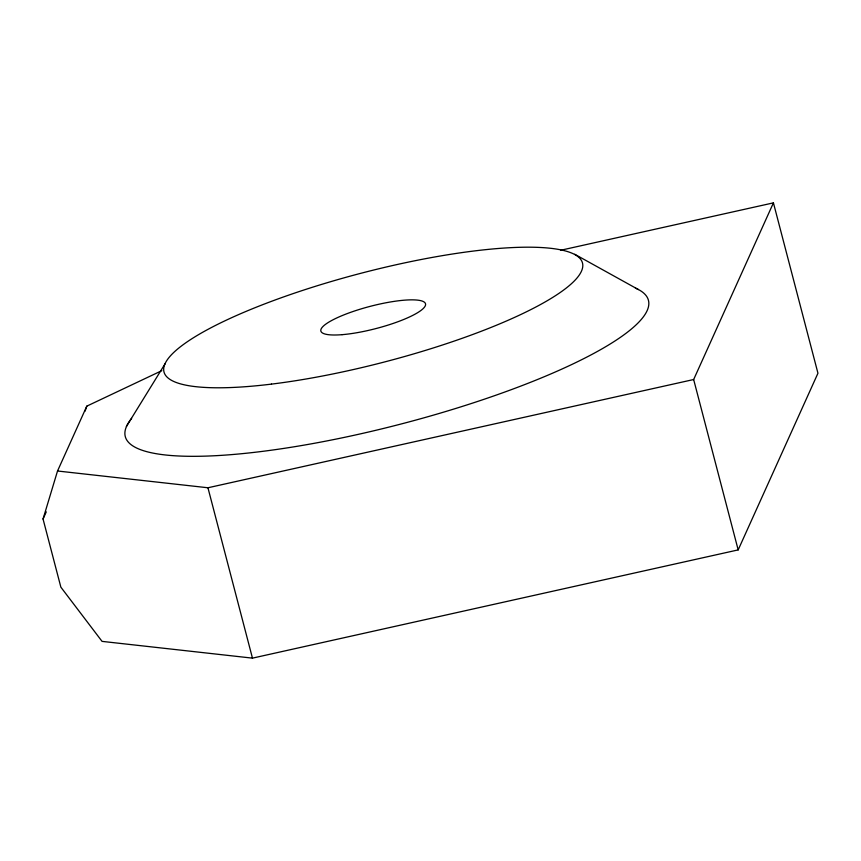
<?xml version="1.0" encoding="UTF-8"?>
<svg xmlns="http://www.w3.org/2000/svg" width="861" height="861" viewBox="0 0 861 861"><rect width="100%" height="100%" fill="white"/><g stroke="black" fill="none" stroke-linecap="round" stroke-linejoin="round"><path stroke-width="1.29" d="M560.759 250.25L773.426 202.862L817.95 373.233L738.178 549.899L252.467 658.138L102.061 641.38L60.862 587.159L43.05 519.011L57.526 470.999L86.81 406.144L161.846 370.65M85.078 411.138L86.81 406.144M43.05 519.011L46.279 511.854M738.178 549.899L693.654 379.529L773.426 202.862M126.395 426.496L165.075 363.783M57.526 470.999L207.942 487.767L693.654 379.529M574.717 254.253L638.442 289.587M207.942 487.767L252.467 658.138M635.429 288.112A270.3 57.353 -14.6 0 1 397.943 424.817A270.3 57.353 -14.6 0 1 131.625 418.403M271.473 384.114A216.24 45.891 -14.6 0 0 582.746 264.488A216.24 45.891 -14.6 0 0 265.511 303.589A216.24 45.891 -14.6 0 0 271.473 384.114M342.043 334.671A54.06 11.473 -14.6 0 0 425.28 305.795A54.06 11.473 -14.6 0 0 352.407 311.714A54.06 11.473 -14.6 0 0 342.043 334.671"/></g></svg>
